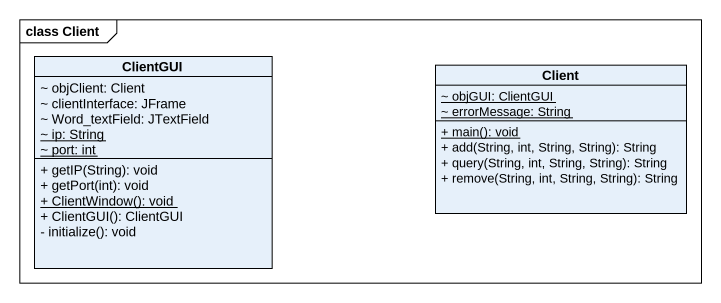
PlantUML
@startuml
mainframe class Client
hide circle
hide empty members
skinparam classAttributeIconSize 0
class ClientGUI {
  ~ objClient: Client
  ~ clientInterface: JFrame
  ~ Word_textField: JTextField
  {static} ~ ip: String
  {static} ~ port: int
  + getIP(String): void
  + getPort(int): void
  {static} + ClientWindow(): void
  + ClientGUI(): ClientGUI
  - initialize(): void
}
class Client {
  {static} ~ objGUI: ClientGUI
  {static} ~ errorMessage: String
  {static} + main(): void
  + add(String, int, String, String): String
  + query(String, int, String, String): String
  + remove(String, int, String, String): String
}
@enduml
